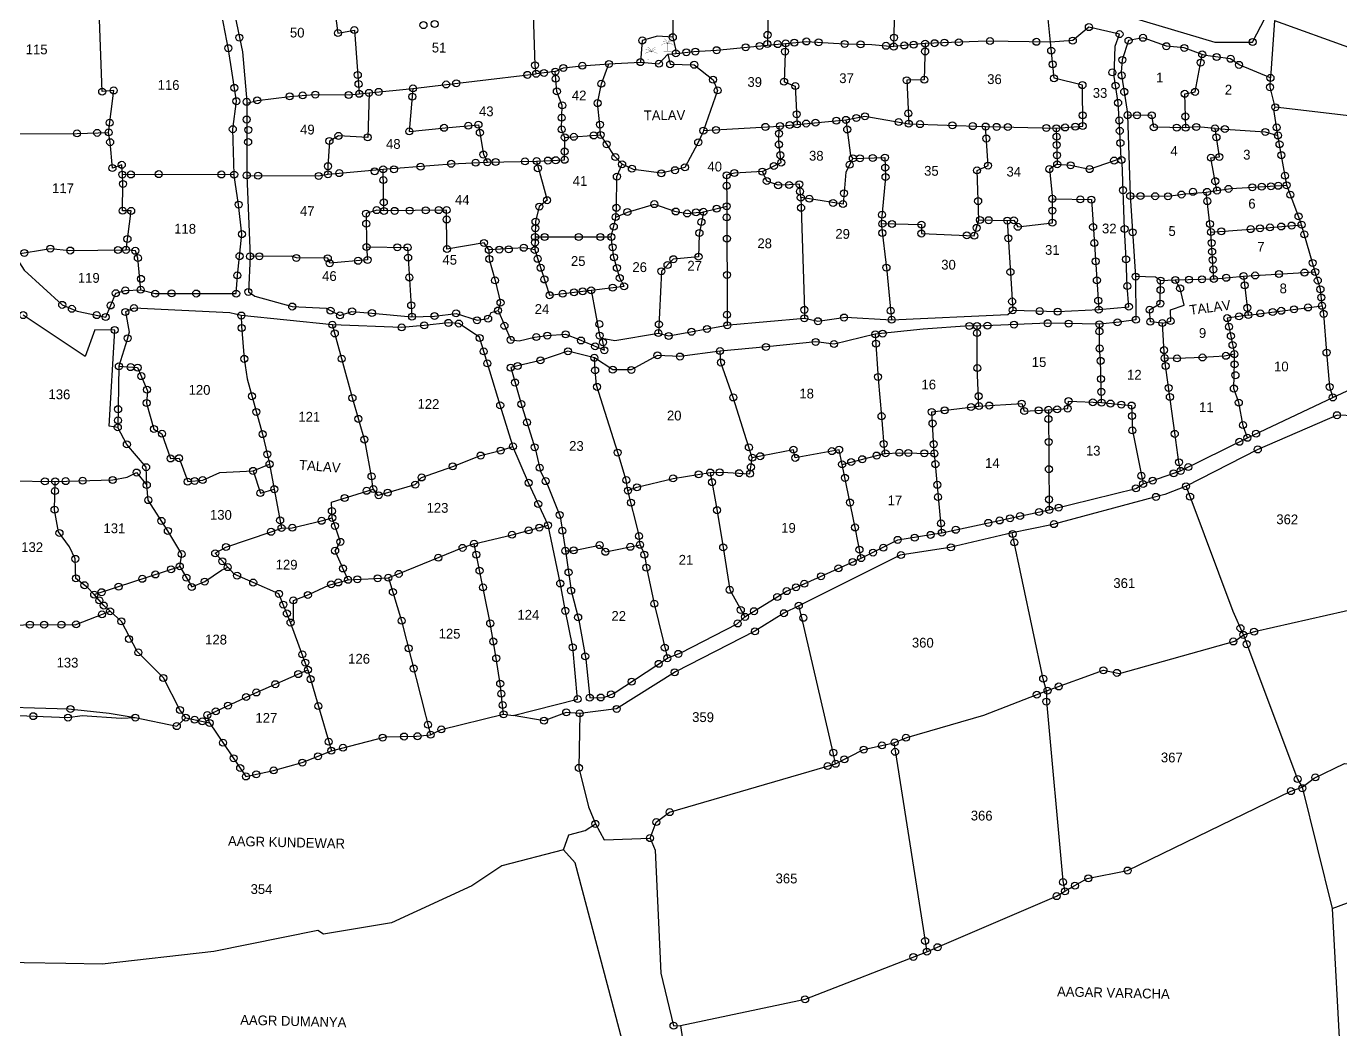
# Model space of a CAD drawing. Header units: metres. Extents: x 285473 to 288670, y 2087030 to 2089981.
# Drawn here: x 286553 to 287806, y 2087721 to 2088677 of the extents above; entities that cross this region are included whole.
import ezdxf
from ezdxf.enums import TextEntityAlignment as Align

# ---------------------------------------------------------------- set-up
doc = ezdxf.new("R2010")
doc.units = ezdxf.units.M
for name, color, linetype in [('OFF', 1, 'Continuous'), ('POLY_PARCEL', 6, 'Continuous'), ('POLY_ROAD', 30, 'Continuous'), ('POLY_WATER', 4, 'Continuous'), ('SYM_STONE', 1, 'Continuous'), ('SYM_TREE', 1, 'Continuous'), ('TEXT_MAPIN', 7, 'Continuous'), ('TEXT_PARCEL', 7, 'Continuous')]:
    doc.layers.add(name, color=color, linetype=linetype)
doc.styles.add('TEXT_MAP', font='')
doc.styles.get('TEXT_MAP').set_extended_font_data('Kruti Dev 050')

# ---------------------------------------------------------------- blocks, each defined once
blk = doc.blocks.new('STONE')
blk.add_circle((0, 0), 0.851)
blk = doc.blocks.new('SINDHITREE')
at = {"const_width": 0.1}
for points in [[(0, 3.42, 0.264754), (-2.75, 2.68, 0.264754)], [(0, 3.42, 0.264754), (-2.62, 4.55, 0.264754)], [(0, 3.42, 0.264754), (-1.75, 5.67, 0.264754)], [(1.75, 5.67, 0.264754), (0, 3.42, 0.264754)], [(2.62, 4.55, 0.264754), (0, 3.42, 0.264754)], [(2.75, 2.68, 0.264754), (0, 3.42, 0.264754)]]:
    blk.add_lwpolyline(points, format="xyb", dxfattribs=at)
for points in [[(-1.71, 0), (1.71, 0)], [(0, 3.42), (0, 0)]]:
    blk.add_lwpolyline(points, dxfattribs=at)

msp = doc.modelspace()

# ---------------------------------------------------------------- linework, layer by layer
at = {"layer": 'OFF'}
msp.add_lwpolyline([(287742.5, 2088682.8), (287738.7, 2088628.1)], dxfattribs=at)
at = {"layer": 'POLY_PARCEL'}
for points in [[(287190.3, 2088767.4), (287197, 2088707.7), (287169.5, 2088707.6), (287169.1, 2088666.9)], [(287273.7, 2088775.4), (287276.9, 2088721.5), (287260.2, 2088717.8), (287259.2, 2088659.4)], [(287379.7, 2088658), (287381.2, 2088719.6), (287397.4, 2088719.4), (287396.1, 2088778.3)], [(286842.2, 2088728.6), (286850, 2088670.8), (286865.6, 2088673.7), (286870.3, 2088612.9)], [(286631.4, 2088576.1), (286636.3, 2088616.1), (286625.3, 2088615), (286622.5, 2088692.5)], [(287038.9, 2088632), (287037.8, 2088640.1), (287036.4, 2088688.9)], [(287742.5, 2088682.8), (287816.5, 2088656.1), (287831, 2088641.7), (287879.8, 2088619.7), (287995.1, 2088600.2), (288050.6, 2088636.4), (288127.6, 2088602), (288131.9, 2088585.3), (288142.7, 2088574.6), (288154.3, 2088558.3), (288172.4, 2088574.5)], [(287169.1, 2088666.9), (287154.4, 2088667.9), (287140, 2088663.8), (287138.2, 2088643.1)], [(287169.1, 2088666.9), (287171.7, 2088655.7), (287172, 2088651.5)], [(287172, 2088651.5), (287189.1, 2088653.2), (287210.8, 2088654.5), (287259.2, 2088659.4)], [(287259.2, 2088659.4), (287276.6, 2088661)], [(287276.6, 2088661), (287275.2, 2088624.4), (287285.8, 2088620.3), (287287.5, 2088583.8)], [(287276.6, 2088661), (287296.4, 2088662.8), (287332.8, 2088660.5), (287358.8, 2088659.8), (287379.7, 2088658)], [(287409.6, 2088660.8), (287379.7, 2088658)], [(287409.6, 2088660.8), (287408.8, 2088626.3), (287392.1, 2088625.8), (287394, 2088584.4)], [(287528.9, 2088662.2), (287468.5, 2088663.2), (287409.6, 2088660.8)], [(287559.8, 2088582.2), (287559.5, 2088621.2), (287532.4, 2088627.7), (287528.9, 2088662.2)], [(287057.1, 2088634.1), (287064.8, 2088637.6), (287082, 2088639.6), (287108.2, 2088641.4)], [(287164.3, 2088650.7), (287172, 2088651.5)], [(287657.9, 2088580.6), (287657, 2088612.9), (287666.8, 2088614.8), (287673.6, 2088650.5)], [(286921.5, 2088618.1), (287038.9, 2088632)], [(287057.1, 2088634.1), (287038.9, 2088632)], [(287066.2, 2088571.3), (287063.1, 2088579), (287063.2, 2088591), (287063.7, 2088601.9), (287058.6, 2088615.2), (287057.1, 2088634.1)], [(286879.6, 2088613.8), (286921.5, 2088618.1)], [(286921.5, 2088618.1), (286918, 2088577.1), (286952.1, 2088580.6), (286983.9, 2088583.4), (286988.6, 2088555), (286992.4, 2088547.7)], [(287743.3, 2088600.1), (287738.3, 2088619.2), (287738.7, 2088628.1)], [(286763, 2088604), (286773, 2088606.6), (286804, 2088610.5), (286827.3, 2088612.2), (286861.4, 2088611.8), (286870.3, 2088612.9)], [(286879.6, 2088613.8), (286878.4, 2088571.4), (286850.5, 2088572.8), (286841.9, 2088567.9), (286840.5, 2088543.9), (286840.4, 2088536.2)], [(286870.3, 2088612.9), (286879.6, 2088613.8)], [(287334.1, 2088588.1), (287352.2, 2088591.5), (287394, 2088584.4)], [(287657.9, 2088580.6), (287627.5, 2088581), (287625.6, 2088592.3), (287602.5, 2088592.6)], [(287745.8, 2088573.2), (287742, 2088597.9), (287743.3, 2088600.1)], [(287883.3, 2088371), (287880.5, 2088379.1), (287887.9, 2088383.5), (287889.2, 2088391.6), (287895.6, 2088391.5), (287902.9, 2088389.4), (287913.1, 2088390.5), (287916.8, 2088397.4), (287919.3, 2088404.2), (288013.2, 2088429.1), (288028, 2088553.5), (288015.6, 2088568.7), (287933.1, 2088588.6), (287921.4, 2088589.6), (287905.5, 2088581.2), (287743.3, 2088600.1)], [(287198.3, 2088577.8), (287270.5, 2088582.2)], [(287254.5, 2088538.7), (287272.5, 2088547.4), (287270, 2088566.8), (287270.5, 2088582.2)], [(287270.5, 2088582.2), (287287.5, 2088583.8)], [(287287.5, 2088583.8), (287334.1, 2088588.1)], [(287334.1, 2088588.1), (287338.4, 2088554), (287340.7, 2088551.3)], [(287394, 2088584.4), (287467.2, 2088581.7)], [(287460.8, 2088492.7), (287459, 2088539.9), (287469.5, 2088544.5), (287467.2, 2088581.7)], [(287467.2, 2088581.7), (287534.6, 2088580.1)], [(287534.6, 2088580.1), (287559.8, 2088582.2)], [(287534.6, 2088580.1), (287535.4, 2088545.7)], [(287685.9, 2088579.9), (287668.9, 2088581.3), (287657.9, 2088580.6)], [(287687.7, 2088520.7), (287681.9, 2088552), (287690, 2088552.7), (287685.9, 2088579.9)], [(287685.9, 2088579.9), (287733.7, 2088576.6), (287745.8, 2088573.2)], [(286500.9, 2088572.6), (286518.3, 2088574.5), (286541, 2088574.6), (286601.4, 2088575.2), (286631.4, 2088576.1)], [(286644.6, 2088535.9), (286644, 2088545.2), (286635.1, 2088542.1), (286632.9, 2088566.8), (286631.4, 2088576.1)], [(287039.3, 2088548.8), (287066, 2088550), (287066.2, 2088571.3)], [(287066.2, 2088571.3), (287100.3, 2088573.7)], [(287754.2, 2088525.7), (287745.8, 2088573.2)], [(286840.4, 2088536.2), (286851.2, 2088537.3), (286893.1, 2088541)], [(286893.1, 2088541), (286957.9, 2088546.2), (286992.4, 2088547.7)], [(286893.8, 2088501.2), (286893.1, 2088541)], [(286992.4, 2088547.7), (287039.3, 2088548.8)], [(287039.3, 2088548.8), (287049.3, 2088511.5), (287041.9, 2088505.4), (287038.3, 2088491.1), (287037.9, 2088476.4)], [(287114.7, 2088495.4), (287115.4, 2088504.2), (287115.8, 2088534), (287120.8, 2088545.7)], [(287340.7, 2088551.3), (287334, 2088538.2), (287331.3, 2088507.8), (287299.3, 2088512.9), (287291.1, 2088513.9)], [(287340.7, 2088551.3), (287371.2, 2088552.1), (287371.8, 2088533.5), (287367.8, 2088489.1)], [(287535.4, 2088545.7), (287528, 2088541.1), (287530.8, 2088512.8)], [(287535.4, 2088545.7), (287548.2, 2088544.8), (287566.3, 2088541.1), (287596.4, 2088551.6)], [(286644.6, 2088535.9), (286679.2, 2088536.3), (286751.1, 2088535.9)], [(286648, 2088464.1), (286652.9, 2088501.3), (286644.8, 2088501.4), (286645.1, 2088527), (286644.6, 2088535.9)], [(286763.1, 2088535.1), (286831.7, 2088534.6), (286840.4, 2088536.2)], [(287254.5, 2088538.7), (287227.8, 2088537.4), (287220.4, 2088535.2), (287220.5, 2088505.7)], [(287291.1, 2088513.9), (287289.7, 2088526.7), (287280, 2088526), (287269.5, 2088525.7), (287258.7, 2088529.7), (287254.5, 2088538.7)], [(287605, 2088515.5), (287641, 2088515.2), (287657.6, 2088517.4), (287677.5, 2088519.2)], [(287677.5, 2088519.2), (287687.7, 2088520.7)], [(287681.9, 2088481.1), (287677.5, 2088519.2)], [(287687.7, 2088520.7), (287701, 2088522.6), (287754.2, 2088525.7)], [(287768.3, 2088488.1), (287768, 2088489.1), (287754.2, 2088525.7)], [(287114.7, 2088495.4), (287125.9, 2088500.2), (287151.5, 2088507.7), (287170.8, 2088500.9), (287182.8, 2088498.8), (287191.3, 2088499.9), (287197.5, 2088500.2), (287198.3, 2088500.4)], [(287198.3, 2088500.4), (287220.5, 2088505.7)], [(287220.5, 2088505.7), (287220.8, 2088399.2), (287221, 2088392.2)], [(287291.1, 2088513.9), (287294.5, 2088406.9), (287294.5, 2088398.9)], [(287487.9, 2088492), (287494.1, 2088492.3), (287497.9, 2088486.1), (287530.9, 2088490), (287530.8, 2088512.8)], [(287530.8, 2088512.8), (287568, 2088512), (287575.1, 2088407.1)], [(286893.8, 2088501.2), (286886.9, 2088502), (286876.8, 2088498.7), (286877.2, 2088466.9)], [(286993.8, 2088464.1), (286989.2, 2088470.7), (286953.9, 2088464.9), (286953.5, 2088502.1), (286893.8, 2088501.2)], [(287110.5, 2088476.4), (287114.5, 2088493.4), (287114.7, 2088495.4)], [(287198.3, 2088500.4), (287194.2, 2088478.9), (287193.6, 2088457.6), (287169.5, 2088455.2), (287158.2, 2088443.7), (287155.4, 2088384.8)], [(287367.8, 2088489.1), (287406.1, 2088488.2), (287406, 2088479.7), (287456.4, 2088477.6), (287460.8, 2088492.7)], [(287460.8, 2088492.7), (287487.9, 2088492)], [(287487.9, 2088492), (287493, 2088406.5)], [(287367.8, 2088489.1), (287373.1, 2088444.1), (287377.6, 2088397.5)], [(287681.9, 2088481.1), (287719.7, 2088483.9), (287768.3, 2088488.1)], [(287684.7, 2088436.4), (287681.9, 2088481.1)], [(287781.3, 2088443.1), (287768.3, 2088488.1)], [(286877.2, 2088466.9), (286878.2, 2088454.5), (286842.1, 2088451.4), (286840.3, 2088456.1), (286810.4, 2088456.4), (286805.4, 2088458), (286766.3, 2088457.9)], [(286877.2, 2088466.9), (286916.3, 2088466.5), (286920.5, 2088400.4)], [(287037.6, 2088464), (287027.1, 2088466.1), (286993.8, 2088464.1)], [(287037.9, 2088476.4), (287037.6, 2088464)], [(287037.9, 2088476.4), (287110.5, 2088476.4)], [(287091.3, 2088425.6), (287122.7, 2088429.4), (287118.6, 2088437.2), (287113, 2088457), (287110.5, 2088476.4)], [(286541.3, 2088459.6), (286575.9, 2088465.3), (286594.1, 2088463.5), (286648, 2088464.1)], [(286662, 2088426.1), (286659.3, 2088456.3), (286656.9, 2088463.2), (286648, 2088464.1)], [(286993.8, 2088464.1), (286994.2, 2088455.4), (286999.7, 2088435), (287004.9, 2088413.7), (287002.6, 2088406.3)], [(287037.6, 2088464), (287051.7, 2088420.9), (287091.3, 2088425.6)], [(287713, 2088439.1), (287781.3, 2088443.1)], [(287787.8, 2088410.8), (287786.3, 2088426.5), (287781.3, 2088443.1)], [(287634, 2088434.8), (287629.1, 2088438.1), (287610.2, 2088438.6)], [(287635.7, 2088394.3), (287624.2, 2088395.6), (287623.5, 2088407), (287633.7, 2088412.9), (287634, 2088434.8)], [(287634, 2088434.8), (287648, 2088435.4)], [(287091.3, 2088425.6), (287099.7, 2088381.2), (287101.8, 2088380)], [(287717.5, 2088402), (287787.8, 2088410.8)], [(287787.8, 2088410.8), (287789.3, 2088403.1), (287792.1, 2088366.2), (287795, 2088333.4), (287798.1, 2088323.4)], [(287460.9, 2088315.2), (287459.2, 2088352.3), (287459, 2088391.5)], [(287577.7, 2088318.5), (287576.8, 2088359.5), (287575.8, 2088370.1), (287575.7, 2088393.2)], [(287362.1, 2088383.6), (287364.8, 2088341.3), (287368, 2088305.5), (287370.7, 2088269.8)], [(287244.8, 2088265.9), (287226.7, 2088323.4), (287215, 2088356.7), (287214.1, 2088367.6)], [(286641.2, 2088353.1), (286659.1, 2088351.8), (286668.5, 2088329.8), (286667.6, 2088318.1), (286674.6, 2088293.3), (286682.3, 2088288.8), (286690.5, 2088265.2), (286698.6, 2088265.5), (286706.9, 2088243.1), (286721.1, 2088244.6), (286737.4, 2088251.7), (286769.1, 2088253.4)], [(287126.4, 2088234.6), (287124.8, 2088244.6), (287116.6, 2088270.8), (287096.4, 2088335.1), (287095.1, 2088349.2), (287094.4, 2088361.2)], [(287653, 2088253.4), (287651.5, 2088261.6), (287647.4, 2088289.6), (287637.8, 2088360.9)], [(287716.7, 2088284.9), (287712.7, 2088296.2), (287708.5, 2088318.5), (287703.8, 2088331.9), (287704.5, 2088357), (287704.3, 2088364.7)], [(287460.9, 2088315.2), (287501.6, 2088317.5), (287504, 2088310.4), (287527.1, 2088311.6)], [(287527.1, 2088311.6), (287545.5, 2088312.8), (287546.2, 2088319.9), (287577.7, 2088318.5)], [(287577.7, 2088318.5), (287606.3, 2088315.7), (287607.1, 2088292), (287617.3, 2088240.9)], [(287418.4, 2088270), (287418.3, 2088270.7), (287415.9, 2088309.6), (287460.9, 2088315.2)], [(287527.1, 2088311.6), (287527.8, 2088216.2)], [(286667.8, 2088239.9), (286667.2, 2088256.9), (286648.8, 2088278.6), (286640.2, 2088294.8)], [(286883.7, 2088236), (286887.8, 2088229.8), (286923.6, 2088240.3), (286929.7, 2088247.1), (286959.4, 2088257.7), (286985.9, 2088268), (287006.2, 2088273), (287016.8, 2088276.7)], [(287204.8, 2088251.8), (287216.1, 2088252), (287242.6, 2088250.7), (287244.8, 2088265.9)], [(287330.5, 2088259.6), (287327.6, 2088273.5), (287285.8, 2088265.8), (287284.1, 2088273.6), (287244.8, 2088265.9)], [(287330.5, 2088259.6), (287370.7, 2088269.8)], [(287370.7, 2088269.8), (287371.8, 2088270.1), (287384.9, 2088270.7), (287418.4, 2088270)], [(287425.5, 2088194.4), (287418.4, 2088270)], [(286769.1, 2088253.4), (286784.8, 2088259.8)], [(286769.1, 2088253.4), (286776.1, 2088232.2), (286789.3, 2088235.9)], [(287348.6, 2088170.2), (287342.8, 2088199.4), (287330.5, 2088259.6)], [(286529.5, 2088246.7), (286537.1, 2088243.8), (286580.5, 2088243.3)], [(286617.7, 2088135.4), (286617.1, 2088136.1), (286611.5, 2088141.8), (286600.3, 2088150.9), (286599.7, 2088169.5), (286594.1, 2088180.9), (286583.7, 2088195.2), (286579.9, 2088216.3), (286580.5, 2088243.3)], [(286580.5, 2088243.3), (286635.3, 2088244.7), (286649.1, 2088247.4), (286658.1, 2088251.8), (286667.8, 2088239.9)], [(287126.4, 2088234.6), (287134.9, 2088237.7), (287169.4, 2088246.2), (287204.8, 2088251.8)], [(287204.8, 2088251.8), (287211.1, 2088216.9), (287217.1, 2088180.4), (287223.3, 2088140), (287237.9, 2088114.2)], [(286699.3, 2088162.3), (286701.1, 2088174.1), (286687.9, 2088196.1), (286669.2, 2088225.5), (286667.8, 2088239.9)], [(287137.9, 2088182.9), (287136.6, 2088193.5), (287126.4, 2088234.6)], [(287712.9, 2088097), (287703.1, 2088119.3), (287662.1, 2088228.8), (287658.2, 2088238.7)], [(286859.6, 2088149.5), (286855.7, 2088158.5), (286847.3, 2088177.2), (286852.3, 2088185.7), (286844.6, 2088208.6)], [(286744.9, 2088161.6), (286733, 2088174.8), (286743.2, 2088180.8), (286786.3, 2088195.3), (286796.2, 2088198.9)], [(286979.7, 2088183.9), (287015.9, 2088192.5), (287050.2, 2088201.5)], [(287525.2, 2088043.5), (287522.1, 2088055.2), (287492.6, 2088194.3)], [(286979.7, 2088183.9), (286968.7, 2088180), (286908, 2088155.2), (286898.1, 2088151.5)], [(287007.8, 2088021.3), (287004.6, 2088050.4), (287000.8, 2088074.7), (286994.7, 2088110), (286979.7, 2088183.9)], [(287066.7, 2088177.2), (287073.1, 2088177.2), (287099.3, 2088182.6), (287104.9, 2088176.2), (287137.9, 2088182.9)], [(287137.9, 2088182.9), (287142, 2088173.5), (287144, 2088161.1), (287151.4, 2088126.7), (287163.9, 2088074.8)], [(286617.7, 2088135.4), (286639.9, 2088142.7), (286699.3, 2088162.3)], [(286699.3, 2088162.3), (286710.7, 2088142.7), (286723, 2088147.8), (286738.9, 2088158.6), (286744.9, 2088161.6)], [(286804.8, 2088108.8), (286793.8, 2088136.1), (286769.2, 2088146.9), (286751, 2088154.8), (286744.9, 2088161.6)], [(286804.8, 2088108.8), (286807.7, 2088111.6), (286807.5, 2088129.9), (286822.1, 2088135.4), (286841.3, 2088144.5), (286859.6, 2088149.5)], [(286859.6, 2088149.5), (286898.1, 2088151.5)], [(286898.1, 2088151.5), (286910.7, 2088110.5), (286938.3, 2088001.8)], [(286632.9, 2088119.5), (286626.8, 2088125), (286617.7, 2088135.4)], [(287712.9, 2088097), (287724.8, 2088100.7), (287842.7, 2088127.3), (287851.4, 2088128.4)], [(286519.5, 2088105.1), (286556.4, 2088106.8), (286599.4, 2088106.7), (286632.9, 2088119.5)], [(286705, 2088018), (286699.4, 2088025.4), (286683.6, 2088055.9), (286658.7, 2088081.3), (286643.6, 2088109.9), (286632.9, 2088119.5)], [(287324.3, 2087974.1), (287322, 2087984.7), (287291.8, 2088114.7), (287289.2, 2088124.8)], [(286821.4, 2088063.7), (286804.8, 2088108.8)], [(287525.2, 2088043.5), (287579.5, 2088063.3), (287594.9, 2088060.3), (287704.7, 2088091.1), (287712.9, 2088097)], [(287712.9, 2088097), (287716, 2088088.1), (287764.5, 2087959.5), (287768.8, 2087951.9)], [(286727.6, 2088013), (286725.6, 2088020.5), (286770.8, 2088041.5), (286821.4, 2088063.7)], [(286821.4, 2088063.7), (286830.7, 2088031.1), (286843.7, 2087986.6)], [(287379.7, 2087994.2), (287392.2, 2087999.2), (287465.4, 2088020.3), (287525.2, 2088043.5)], [(287525.2, 2088043.5), (287525.1, 2088033.4), (287540.7, 2087862.6), (287542.8, 2087852.5)], [(286506.9, 2088028.9), (286593.2, 2088026.5), (286632.1, 2088022.5), (286656.8, 2088018.1)], [(286414.6, 2087796.5), (286403.1, 2087810.3), (286417.5, 2087835.7), (286430.7, 2087892.6), (286428, 2087903.2), (286421.8, 2087968.5), (286430.4, 2088009.3), (286450.4, 2088021.7), (286514.1, 2088021.4), (286592.7, 2088018.1), (286606.1, 2088020), (286643.4, 2088017.5), (286656.8, 2088018.1)], [(286656.8, 2088018.1), (286696.4, 2088010), (286705, 2088018)], [(286705, 2088018), (286727.6, 2088013)], [(286938.3, 2088001.8), (286948.5, 2088006.9), (287007.8, 2088021.3)], [(287007.8, 2088021.3), (287016.9, 2088020.2)], [(287080.4, 2088022.1), (287079.6, 2087970.2), (287088.9, 2087933.2), (287095.3, 2087916.8)], [(286727.6, 2088013), (286762.3, 2087962), (286788.7, 2087967.8), (286816, 2087975.2), (286843.7, 2087986.6)], [(287768.8, 2087951.9), (287780.2, 2087960.5), (287809.1, 2087974.4), (287827.4, 2087974.2), (287865.7, 2087991.2), (287897.4, 2087996.9), (287907.2, 2088005.7), (287916.5, 2088008), (287926.8, 2088013.2)], [(286843.7, 2087986.6), (286895.3, 2087999.8), (286924.9, 2088000.3), (286938.3, 2088001.8)], [(287324.3, 2087974.1), (287350.9, 2087987.6), (287379.7, 2087994.2)], [(287379.7, 2087994.2), (287381.2, 2087984.4), (287411.2, 2087794.9)], [(287147.4, 2087903.2), (287153.4, 2087918.5), (287166.1, 2087928), (287324.3, 2087974.1)], [(287542.8, 2087852.5), (287563.9, 2087864.6), (287602.5, 2087872.3), (287758.2, 2087948), (287768.8, 2087951.9)], [(287768.8, 2087951.9), (287797.5, 2087836.1)], [(287797.5, 2087836.1), (287898.8, 2087873.5), (288004.5, 2087929), (288035.3, 2087926.3)], [(287065, 2087892), (287070, 2087906.5), (287085.5, 2087910.4), (287095.3, 2087916.8)], [(287095.3, 2087916.8), (287103.6, 2087901.7), (287147.4, 2087903.2)], [(287147.4, 2087903.2), (287152.2, 2087891.8), (287157.8, 2087774.3), (287169.8, 2087724.3), (287176.3, 2087724.6)], [(287065, 2087892), (287006.3, 2087876.9), (286977.7, 2087857.8), (286901.1, 2087822.5), (286836.1, 2087811.5), (286830.8, 2087815.2), (286731.7, 2087795.2), (286625.4, 2087783), (286590.6, 2087783.8), (286550.8, 2087784.2), (286468.6, 2087790.8), (286467.6, 2087787.8)], [(287121, 2087710.7), (287076.2, 2087879.7), (287065, 2087892)], [(287411.2, 2087794.9), (287421.4, 2087799.2), (287534.9, 2087847.9), (287542.8, 2087852.5)], [(287797.5, 2087836.1), (287805.4, 2087689.2), (287810.3, 2087668.8)], [(287176.3, 2087724.6), (287295.2, 2087749.6), (287411.2, 2087794.9)], [(287176.3, 2087724.6), (287186.2, 2087657.4), (287220.6, 2087543.9), (287406, 2087607.9), (287486.1, 2087633.3), (287529.5, 2087638.5), (287586.4, 2087659.1), (287738.3, 2087678.9), (287757.3, 2087673.8), (287765.7, 2087662.8), (287779.4, 2087659.4), (287789.2, 2087661.3), (287810.3, 2087668.8)]]:
    msp.add_lwpolyline(points, dxfattribs=at)
at = {"layer": 'POLY_ROAD'}
for points in [[(287550.3, 2088701.4), (287558.1, 2088688.6), (287605.5, 2088685.9), (287685.7, 2088662.1), (287721.7, 2088662.3), (287733.7, 2088685.4), (287731.7, 2088751.4), (287746.7, 2088755.7), (287764.9, 2088760.6), (287770, 2088790.4), (287772.8, 2088816.8), (287781, 2088832.3), (287791.3, 2088846.5), (287792.5, 2088846.8)], [(286744.2, 2088724.7), (286756.1, 2088666.5), (286759.1, 2088653.1), (286763, 2088605.7), (286763, 2088604)], [(286751.1, 2088535.9), (286749.8, 2088579.2), (286753.2, 2088605.9), (286745.7, 2088655.1), (286737.6, 2088696.5)], [(287528.9, 2088662.2), (287525.2, 2088700.4)], [(287596.4, 2088551.6), (287594.6, 2088588.8), (287593.5, 2088604.3), (287589.6, 2088629.4), (287590.6, 2088658.4), (287594.8, 2088669.8), (287565.6, 2088676.5), (287550.3, 2088663.6), (287528.9, 2088662.2)], [(287673.6, 2088650.5), (287656.5, 2088656.7), (287639.5, 2088658.3), (287617.2, 2088666.3), (287603.4, 2088663.6), (287597.4, 2088645.2), (287596.5, 2088633.7), (287597.6, 2088624.7), (287599.3, 2088614.8), (287602.5, 2088594.2), (287602.5, 2088592.6)], [(287738.7, 2088628.1), (287708.7, 2088640.5), (287700.7, 2088646.3), (287676.6, 2088649.4), (287673.6, 2088650.5)], [(286763, 2088604), (286763.1, 2088535.1)], [(287602.5, 2088592.6), (287605, 2088515.8), (287605, 2088515.5)], [(287575.1, 2088407.1), (287603.7, 2088409.9), (287602.2, 2088429.6), (287601.1, 2088455.1), (287599.6, 2088484.1), (287597.2, 2088547.6), (287596.4, 2088551.6)], [(286662, 2088426.1), (286675.8, 2088422.4), (286693.7, 2088422.6), (286753, 2088422.4), (286754.1, 2088439.8), (286758.5, 2088479.1), (286755.3, 2088507.3), (286751.1, 2088535), (286751.1, 2088535.9)], [(286763.1, 2088535.1), (286766.3, 2088457.9)], [(287605, 2088515.5), (287610.2, 2088438.6)], [(286541.3, 2088459.6), (286550.9, 2088444.7), (286587.2, 2088411.7), (286601.5, 2088405.8), (286628.7, 2088400.1), (286638.3, 2088422.8), (286647.3, 2088425.4), (286662, 2088426.1)], [(286766.3, 2088457.9), (286764.6, 2088424), (286770.8, 2088419.9), (286806.4, 2088410.1), (286838.6, 2088408.4), (286851.9, 2088401.6), (286863.1, 2088405.5), (286882.3, 2088403.9), (286920.5, 2088400.4)], [(287610.2, 2088438.6), (287610.4, 2088397.5), (287594.5, 2088395.1), (287575.7, 2088393.2)], [(286757.9, 2088401.5), (286746.8, 2088404.2), (286655.6, 2088408.6), (286647.4, 2088404.9), (286651, 2088385.5), (286649.2, 2088378.7), (286641.2, 2088353.1)], [(286920.5, 2088400.4), (286942, 2088401), (286962.6, 2088403.5), (286982.6, 2088397), (286993.1, 2088398.6), (286996.1, 2088404.4), (287002.6, 2088406.3)], [(287002.6, 2088406.3), (287014.6, 2088378.3), (287022.6, 2088377.3), (287037.4, 2088380.8), (287049.5, 2088382.4), (287066.9, 2088383.6), (287079.8, 2088378.5), (287103.9, 2088368.4), (287101.8, 2088380)], [(287377.6, 2088397.5), (287488.5, 2088402.6), (287493, 2088406.5)], [(287493, 2088406.5), (287535.9, 2088405.2), (287575.1, 2088407.1)], [(286640.2, 2088294.8), (286632, 2088296), (286637.2, 2088387.7), (286618.4, 2088387.9), (286609.1, 2088362.3), (286550, 2088401.9)], [(287016.8, 2088276.7), (287016.2, 2088278.1), (287004.6, 2088315.9), (286984.8, 2088380.9), (286965.2, 2088393.9), (286955.3, 2088394.5), (286932.2, 2088392.1), (286910.7, 2088390.2), (286844.7, 2088392.7)], [(287155.4, 2088384.8), (287165.2, 2088382), (287221, 2088392.2)], [(287221, 2088392.2), (287222.9, 2088392.6), (287294.5, 2088398.9)], [(287294.5, 2088398.9), (287307.4, 2088396.1), (287333.9, 2088399.8), (287377.6, 2088397.5)], [(287459, 2088391.5), (287451.8, 2088391.6), (287407.6, 2088388.6), (287362.1, 2088383.6)], [(287575.7, 2088393.2), (287526.4, 2088394.2), (287459, 2088391.5)], [(287101.8, 2088380), (287113.8, 2088377.7), (287155.4, 2088384.8)], [(287362.1, 2088383.6), (287322.8, 2088374.3), (287305.3, 2088376.3), (287258.8, 2088371.6), (287214.1, 2088367.6)], [(287094.4, 2088361.2), (287069.2, 2088367.4), (287043, 2088358.7), (287014.6, 2088351.8), (287025.3, 2088315.2), (287038.2, 2088273.5), (287043.1, 2088252.9), (287049.8, 2088240), (287061.9, 2088209.9), (287066.7, 2088177.2)], [(287214.1, 2088367.6), (287175.9, 2088362.4), (287154.5, 2088363.5), (287129.5, 2088349.6), (287111.9, 2088349.8), (287094.4, 2088361.2)], [(286641.2, 2088353.1), (286640.2, 2088294.8)], [(287798.1, 2088323.4), (287829.6, 2088338.1)], [(287716.7, 2088284.9), (287798.1, 2088323.4)], [(287851.4, 2088128.4), (287848.4, 2088136.1), (287824.1, 2088283.6), (287819.2, 2088305.9), (287802.1, 2088306.5), (287725.9, 2088273.5), (287658.2, 2088238.7)], [(287653, 2088253.4), (287716.7, 2088284.9)], [(287050.2, 2088201.5), (287031.7, 2088242), (287016.8, 2088276.7)], [(287617.3, 2088240.9), (287653, 2088253.4)], [(287527.8, 2088216.2), (287610.4, 2088236.7), (287617.3, 2088240.9)], [(287658.2, 2088238.7), (287637.9, 2088230.8), (287626.8, 2088227.9), (287530, 2088202), (287492.6, 2088194.3)], [(287425.5, 2088194.4), (287527.8, 2088216.2)], [(287016.9, 2088020.2), (287078.4, 2088035.8), (287073.8, 2088085.2), (287066.5, 2088121.2), (287061.6, 2088147), (287050.2, 2088201.5)], [(287492.6, 2088194.3), (287433, 2088180.2), (287385.8, 2088173), (287289.2, 2088124.8)], [(287348.6, 2088170.2), (287383.4, 2088187.6), (287424.7, 2088194.2), (287425.5, 2088194.4)], [(287066.7, 2088177.2), (287072.2, 2088139.2), (287079.6, 2088110.9), (287086.1, 2088073.9), (287090, 2088037.1), (287103.3, 2088037.3), (287113.2, 2088041.5), (287163.9, 2088074.8)], [(287237.9, 2088114.2), (287277.6, 2088138.7), (287294.4, 2088145.8), (287348.6, 2088170.2)], [(287289.2, 2088124.8), (287275, 2088117.7), (287247.4, 2088100.4), (287171.7, 2088061.8), (287115.6, 2088026.4), (287080.4, 2088022.1)], [(287163.9, 2088074.8), (287164.5, 2088075.2), (287176.6, 2088079.8), (287230.5, 2088107.5), (287237.9, 2088114.2)], [(287080.4, 2088022.1), (287067.5, 2088023.1), (287046.4, 2088015.2), (287016.9, 2088020.2)]]:
    msp.add_lwpolyline(points, dxfattribs=at)
at = {"layer": 'POLY_WATER'}
for points in [[(287100.3, 2088573.7), (287099.7, 2088583.6), (287097.4, 2088604), (287101, 2088622.5), (287108.2, 2088641.4)], [(287108.2, 2088641.4), (287138.2, 2088643.1)], [(287138.2, 2088643.1), (287139.1, 2088643.2)], [(287139.1, 2088643.2), (287155.9, 2088641.6), (287164.3, 2088650.7)], [(287164.3, 2088650.7), (287166.6, 2088641.1), (287189.5, 2088640.6), (287207.5, 2088626.4), (287211.8, 2088616.2), (287198.3, 2088577.8)], [(287120.8, 2088545.7), (287113.5, 2088553.5), (287106.1, 2088564.8), (287100.3, 2088573.7)], [(287198.3, 2088577.8), (287198, 2088576.8), (287192.8, 2088565.7), (287180.6, 2088542.8), (287158.2, 2088537.1), (287131.7, 2088540.9), (287120.8, 2088545.7)], [(287635.7, 2088394.3), (287643.6, 2088396.2), (287643.3, 2088406.8), (287656.4, 2088411.3), (287652.6, 2088427.4), (287648, 2088435.4)], [(287648, 2088435.4), (287684.7, 2088436.4)], [(287684.7, 2088436.4), (287685.6, 2088436.4), (287713, 2088439.1)], [(287713, 2088439.1), (287717.5, 2088402)], [(286844.7, 2088392.7), (286757.9, 2088401.5)], [(286757.9, 2088401.5), (286758.1, 2088391.3), (286760.7, 2088360.2), (286763.4, 2088341.2), (286778.2, 2088288.4), (286784.5, 2088261.6), (286784.8, 2088259.8)], [(286883.7, 2088236), (286882, 2088248.1), (286875.8, 2088281.1), (286863.8, 2088322.9), (286853.6, 2088360.3), (286844.7, 2088392.7)], [(287637.8, 2088360.9), (287635.7, 2088394.3)], [(287717.5, 2088402), (287697.5, 2088399), (287704.3, 2088364.7)], [(287704.3, 2088364.7), (287694.9, 2088362.8), (287673.9, 2088361.5), (287649.7, 2088360.6), (287637.8, 2088360.9)], [(286784.8, 2088259.8), (286789.3, 2088235.9)], [(286789.3, 2088235.9), (286796.2, 2088198.9)], [(286844.6, 2088208.6), (286843.7, 2088223.6), (286883.7, 2088236)], [(286796.2, 2088198.9), (286806.5, 2088199.2), (286834.4, 2088205.8), (286844.6, 2088208.6)]]:
    msp.add_lwpolyline(points, dxfattribs=at)

# ---------------------------------------------------------------- block references
at = {"layer": 'SYM_STONE', "xscale": 3.919351147539538, "yscale": 3.919351147539538, "zscale": 3.919351147539538, "rotation": 359.3673879845411}
for p in [(286931.5, 2088678.4), (286942.1, 2088679.5), (287565.6, 2088676.5), (286756.1, 2088666.5), (286850, 2088670.8), (286865.6, 2088673.7), (287140, 2088663.8), (287169.1, 2088666.9), (287259.4, 2088669.1), (287296.4, 2088662.8), (287379.8, 2088666.5), (287471.4, 2088663.2), (287550.3, 2088663.6), (287594.8, 2088669.8), (287603.4, 2088663.6), (287617.2, 2088666.3), (286745.5, 2088656.4), (287172, 2088651.5), (287182, 2088652.5), (287190.6, 2088653.2), (287210.8, 2088654.5), (287238.6, 2088657.3), (287251.8, 2088658.6), (287259.2, 2088660.4), (287269.1, 2088660.3), (287276.1, 2088653.2), (287276.6, 2088661), (287284.9, 2088661.7), (287308, 2088662.1), (287332.8, 2088660.5), (287348, 2088660.1), (287372.3, 2088658.7), (287379.7, 2088658), (287389.7, 2088659), (287398.7, 2088659.8), (287409.6, 2088660.8), (287409.6, 2088653.3), (287418.6, 2088661.2), (287428, 2088661.6), (287441.7, 2088662.1), (287515.6, 2088662.5), (287529.7, 2088654.1), (287639.5, 2088658.3), (287656.5, 2088656.7), (287673.6, 2088650.5), (287721.7, 2088662.3), (287037.8, 2088640.1), (287064.8, 2088637.6), (287082.9, 2088639.7), (287108.2, 2088641.4), (287138.2, 2088643.1), (287155.9, 2088641.6), (287166.6, 2088641.1), (287189.5, 2088640.6), (287531.1, 2088641), (287597.4, 2088645.2), (287672.1, 2088642.7), (287687.4, 2088648), (287700.7, 2088646.3), (287708.7, 2088640.5), (286868.9, 2088630.9), (287030.5, 2088631), (287038.9, 2088632), (287046.4, 2088632.8), (287057.1, 2088634.1), (287057.4, 2088627.3), (287207.5, 2088626.4), (287392.1, 2088625.8), (287408.8, 2088626.3), (287532.4, 2088627.7), (287588, 2088633.3), (287596.9, 2088630.4), (287738.7, 2088628.1), (286625.3, 2088615), (286636.3, 2088616.1), (286751.3, 2088618.6), (286869.6, 2088622.2), (286870.3, 2088612.9), (286879.6, 2088613.8), (286888.8, 2088614.8), (286921.5, 2088618.1), (286953.1, 2088621.8), (286962.7, 2088623), (287058.6, 2088615.2), (287101, 2088622.5), (287211.8, 2088616.2), (287275.2, 2088624.4), (287285.8, 2088620.3), (287559.5, 2088621.2), (287591, 2088620.6), (287599.3, 2088614.8), (287657, 2088612.9), (287666.8, 2088614.8), (287738.3, 2088619.2), (286753.2, 2088605.9), (286763, 2088605.3), (286773, 2088606.6), (286804, 2088610.5), (286816.4, 2088611.4), (286828.4, 2088612.2), (286860.2, 2088611.8), (286920.8, 2088610.2), (287063.7, 2088601.9), (287097.4, 2088604), (287593.5, 2088604.3), (287743.3, 2088600.1), (286763, 2088588.4), (287063.2, 2088590.1), (287287.2, 2088593.4), (287334.1, 2088588.1), (287343.9, 2088589.9), (287352.2, 2088591.5), (287393.6, 2088594.2), (287559.7, 2088592.4), (287594.6, 2088587.5), (287602.5, 2088592.6), (287611.5, 2088592.5), (287625.6, 2088592.3), (287657.6, 2088591.3), (286601.4, 2088575.2), (286620.5, 2088575.7), (286631.4, 2088576.1), (286632.5, 2088585.3), (286749.8, 2088579.2), (286764.5, 2088578.5), (286918, 2088577.1), (286951.1, 2088580.5), (286974.2, 2088582.5), (286983.9, 2088583.4), (286985.2, 2088575.8), (287063.1, 2088579), (287099.7, 2088583.6), (287198.3, 2088577.8), (287210.2, 2088578.5), (287257.4, 2088581.4), (287270.3, 2088575), (287271.3, 2088582.3), (287280.5, 2088583.2), (287287.5, 2088583.8), (287296.2, 2088584.6), (287305.1, 2088585.4), (287325, 2088587.3), (287335.3, 2088578.9), (287384.4, 2088586), (287394, 2088584.4), (287404.7, 2088584), (287435.6, 2088582.9), (287455, 2088582.1), (287467.2, 2088581.7), (287477.7, 2088581.4), (287488.4, 2088581.2), (287525.1, 2088580.4), (287534.6, 2088580.1), (287542.9, 2088580.8), (287552.7, 2088581.6), (287559.8, 2088582.2), (287595.1, 2088577.6), (287627.5, 2088581), (287649.4, 2088580.7), (287657.9, 2088580.6), (287667.9, 2088581.3), (287685.9, 2088579.9), (287695.2, 2088579.3), (287733.7, 2088576.6), (287744.6, 2088580.9), (286632.9, 2088566.8), (286764.4, 2088566.9), (286841.9, 2088567.9), (286850.5, 2088572.8), (286878.4, 2088571.4), (287066.2, 2088571.3), (287074.8, 2088571.9), (287093.8, 2088573.2), (287100.3, 2088573.7), (287106.1, 2088564.8), (287193.3, 2088566.7), (287270.2, 2088564.6), (287467.9, 2088570.3), (287534.8, 2088572), (287535, 2088564.2), (287595.7, 2088566), (287687.2, 2088571.5), (287745.8, 2088573.2), (287747.3, 2088564.8), (286988.6, 2088555), (287066, 2088550), (287066, 2088557.9), (287114.4, 2088552.6), (287271.6, 2088554.4), (287340.7, 2088551.3), (287347.4, 2088551.5), (287359.7, 2088551.8), (287371.2, 2088552.1), (287535.2, 2088554.3), (287596.7, 2088549.9), (287681.9, 2088552), (287690, 2088552.7), (287749.1, 2088554.4), (286635.1, 2088542.1), (286644, 2088545.2), (286840.5, 2088543.9), (286851.2, 2088537.3), (286885, 2088539), (286893.1, 2088541), (286903.3, 2088540.9), (286928.7, 2088543.4), (286957.9, 2088546.2), (286981.3, 2088547.2), (286992.4, 2088547.7), (287000.2, 2088547.9), (287028.3, 2088548.5), (287039.3, 2088548.8), (287040.5, 2088541.9), (287050.1, 2088549.3), (287057.6, 2088549.6), (287120.8, 2088545.7), (287130.1, 2088541.6), (287171.2, 2088540.1), (287180.6, 2088542.8), (287227.8, 2088537.4), (287254.5, 2088538.7), (287265.4, 2088544), (287272.5, 2088547.4), (287337.6, 2088545.3), (287371.5, 2088542.5), (287459, 2088539.9), (287469.5, 2088544.5), (287528, 2088541.1), (287535.4, 2088545.7), (287548.2, 2088544.8), (287566.3, 2088541.1), (287589.7, 2088549.3), (286644.6, 2088535.9), (286645.1, 2088527), (286652.7, 2088536), (286679.2, 2088536.3), (286738.9, 2088536), (286751.1, 2088535.9), (286763.1, 2088535.1), (286773.9, 2088534.8), (286831.7, 2088534.6), (286840.4, 2088536.2), (286893.3, 2088530.7), (287115.8, 2088534), (287158.2, 2088537.1), (287220.4, 2088535.2), (287220.4, 2088525.2), (287258.7, 2088529.7), (287269.5, 2088525.7), (287280, 2088526), (287289.7, 2088526.7), (287371.8, 2088533.5), (287686, 2088529.6), (287739.1, 2088524.8), (287746.1, 2088525.2), (287752.6, 2088534.8), (287754.2, 2088525.7), (287290.4, 2088519.8), (287291.1, 2088513.9), (287299.3, 2088512.9), (287332.2, 2088518.1), (287530.8, 2088512.8), (287557.4, 2088512.2), (287598.2, 2088521), (287605, 2088515.5), (287614.8, 2088515.4), (287628.8, 2088515.3), (287641, 2088515.2), (287653.9, 2088516.9), (287664.8, 2088519.5), (287678.3, 2088519.4), (287687.7, 2088520.7), (287698.7, 2088522.3), (287721.3, 2088523.8), (287730.4, 2088524.3), (287757.6, 2088516.7), (286644.8, 2088501.4), (286652.9, 2088501.3), (286755.3, 2088507.3), (286886.9, 2088502), (286893.7, 2088509.4), (286893.8, 2088501.2), (286904, 2088501.3), (286918.4, 2088501.6), (286933.7, 2088501.8), (286946.1, 2088502), (286953.5, 2088502.1), (287041.9, 2088505.4), (287049.3, 2088511.5), (287115.4, 2088504.2), (287125.9, 2088500.2), (287151.5, 2088507.7), (287171.9, 2088500.7), (287191.3, 2088499.9), (287198.3, 2088500.4), (287210.8, 2088503.4), (287220.5, 2088505.7), (287291.4, 2088504.2), (287321.9, 2088508.9), (287331.3, 2088507.8), (287460.1, 2088510.6), (287530.8, 2088501.6), (287568, 2088512), (287678.5, 2088510.6), (286876.8, 2088498.7), (286876.9, 2088489), (286953.6, 2088493.1), (287038.3, 2088491.1), (287114.7, 2088495.4), (287182.8, 2088498.8), (287196.4, 2088490.6), (287220.5, 2088495.1), (287368.5, 2088497.6), (287368.9, 2088489), (287378, 2088488.8), (287406.1, 2088488.2), (287461.8, 2088492.6), (287470.1, 2088492.4), (287487.9, 2088492), (287494.1, 2088492.3), (287530.9, 2088490), (287681, 2088488.8), (287758.8, 2088487.3), (287765.4, 2088496), (287768.3, 2088488.1), (286758.5, 2088479.1), (287037.9, 2088476.4), (287038.1, 2088484.7), (287046.9, 2088476.4), (287079.5, 2088476.4), (287100.1, 2088476.4), (287110.5, 2088476.4), (287112.9, 2088486.3), (287194.5, 2088480.2), (287220.6, 2088474.9), (287368.8, 2088480.2), (287406, 2088479.7), (287449.3, 2088477.9), (287456.4, 2088477.6), (287458.6, 2088485.1), (287488.9, 2088475.2), (287497.9, 2088486.1), (287569.7, 2088485.9), (287599.6, 2088484.1), (287607.3, 2088480.9), (287681.9, 2088481.1), (287691.9, 2088481.8), (287719.7, 2088483.9), (287728.7, 2088484.7), (287738.2, 2088485.5), (287748.9, 2088486.4), (287770.9, 2088478.9), (286575.9, 2088465.3), (286594.9, 2088463.5), (286640.3, 2088464), (286648, 2088464.1), (286649.4, 2088474.5), (286656.9, 2088463.2), (286877.2, 2088466.9), (286906.5, 2088466.6), (286916.3, 2088466.5), (286953.9, 2088464.9), (286989.2, 2088470.7), (286993.8, 2088464.1), (287003.8, 2088464.4), (287012.8, 2088464.7), (287027.1, 2088466.1), (287037.6, 2088464), (287037.8, 2088471.1), (287111.7, 2088466.6), (287570.8, 2088470.6), (287682.6, 2088470.7), (287683.1, 2088462.3), (286551.2, 2088461.2), (286659.3, 2088456.3), (286756.2, 2088458.1), (286766.3, 2088457.9), (286775.1, 2088458), (286810.4, 2088456.4), (286840.3, 2088456.1), (286842.1, 2088451.4), (286869.2, 2088453.7), (286878.2, 2088454.5), (286916.9, 2088456.7), (286994.2, 2088455.4), (287040.3, 2088455.6), (287113, 2088457), (287164.1, 2088449.7), (287169.7, 2088455.2), (287193.6, 2088457.6), (287572, 2088453.2), (287601.1, 2088455.1), (287683.6, 2088454.5), (287778.8, 2088451.7), (286754.1, 2088439.8), (286918.1, 2088437.8), (287043.2, 2088447), (287115.8, 2088446.9), (287118.6, 2088437.2), (287158.2, 2088443.7), (287220.7, 2088440.2), (287372.7, 2088447.2), (287490.9, 2088443), (287610.2, 2088438.6), (287684.2, 2088445.4), (287696.5, 2088437.5), (287713, 2088439.1), (287724.1, 2088439.7), (287746.8, 2088441.1), (287771.1, 2088442.5), (287781.3, 2088443.1), (286647.3, 2088425.4), (286662, 2088426.1), (286662.2, 2088436.5), (286999.7, 2088435), (287046.8, 2088435.9), (287083.2, 2088424.6), (287091.3, 2088425.6), (287111.9, 2088428.1), (287122.7, 2088429.4), (287573.2, 2088435.1), (287602.2, 2088429.6), (287633.9, 2088425.8), (287634, 2088434.8), (287648, 2088435.4), (287652.6, 2088427.4), (287661, 2088435.7), (287673.4, 2088436.1), (287684.7, 2088436.4), (287714.1, 2088430.3), (287783.8, 2088434.9), (287786.3, 2088426.5), (286638.3, 2088422.8), (286675.8, 2088422.4), (286691.4, 2088422.6), (286714.9, 2088422.5), (286753, 2088422.4), (286764.6, 2088424), (287004.9, 2088413.7), (287051.7, 2088420.9), (287064.2, 2088422.3), (287075, 2088423.6), (287492.5, 2088414.9), (287574.5, 2088415.7), (287633.7, 2088412.9), (287787.1, 2088418.7), (286550, 2088401.9), (286587.2, 2088411.7), (286596.4, 2088407.9), (286620.1, 2088401.9), (286628.7, 2088400.1), (286633.3, 2088411.1), (286647.4, 2088404.9), (286655.6, 2088408.6), (286757.9, 2088401.5), (286806.4, 2088410.1), (286842.9, 2088406.2), (286851.9, 2088401.6), (286863.5, 2088405.5), (286882.3, 2088403.9), (286919.8, 2088411.3), (286920.5, 2088400.4), (286942, 2088401), (286962.6, 2088403.5), (287002.6, 2088406.3), (287220.8, 2088402.3), (287294.5, 2088406.9), (287332.3, 2088399.6), (287376.8, 2088406.1), (287493, 2088406.5), (287518.8, 2088405.7), (287535.9, 2088405.2), (287575.1, 2088407.1), (287603.7, 2088409.9), (287623.5, 2088407), (287708.8, 2088400.7), (287716.7, 2088408.8), (287717.5, 2088402), (287729, 2088403.5), (287740.9, 2088404.9), (287748.9, 2088406), (287761.2, 2088407.5), (287774.5, 2088409.2), (287787.8, 2088410.8), (287789.3, 2088403.1), (286637.2, 2088387.7), (286758.2, 2088389.6), (286844.7, 2088392.7), (286910.7, 2088390.2), (286932.2, 2088392.1), (286955.3, 2088394.5), (286965.2, 2088393.9), (286982.6, 2088397), (286993.1, 2088398.6), (287008.7, 2088391.7), (287099, 2088393.4), (287155.8, 2088393.1), (287201.7, 2088388.7), (287221, 2088392.2), (287294.5, 2088398.9), (287307.4, 2088396.1), (287377.6, 2088397.5), (287451.8, 2088391.6), (287459, 2088391.5), (287469, 2088391.9), (287494.3, 2088392.9), (287526.4, 2088394.2), (287546.3, 2088393.8), (287575.7, 2088393.2), (287592.9, 2088395), (287610.4, 2088397.5), (287624.2, 2088395.6), (287635.7, 2088394.3), (287643.6, 2088396.2), (287697.5, 2088399), (287699.1, 2088390.8), (286649.5, 2088379.8), (286847, 2088384.4), (286985, 2088380.1), (287014.6, 2088378.3), (287039, 2088381), (287049.5, 2088382.4), (287066.9, 2088383.6), (287081.6, 2088377.7), (287099.5, 2088382.4), (287102.5, 2088376), (287155.4, 2088384.8), (287165.2, 2088382), (287186.9, 2088386), (287305.3, 2088376.3), (287362.1, 2088383.6), (287362.7, 2088374.7), (287369.1, 2088384.3), (287459.1, 2088384.8), (287575.7, 2088386.4), (287700.9, 2088381.9), (286988.9, 2088367.3), (287069.2, 2088367.4), (287095.1, 2088372.1), (287103.9, 2088368.4), (287154.5, 2088363.5), (287175.9, 2088362.4), (287214.1, 2088367.6), (287257.8, 2088371.6), (287322.8, 2088374.3), (287575.8, 2088370.1), (287637.3, 2088368.5), (287696.2, 2088363.1), (287702.5, 2088373.5), (287704.3, 2088364.7), (287792.1, 2088366.2), (286641.2, 2088353.1), (286652.4, 2088352.3), (286659.1, 2088351.8), (286760.7, 2088360.2), (286853.6, 2088360.3), (286992.4, 2088355.9), (287014.6, 2088351.8), (287021.3, 2088353.4), (287043, 2088358.7), (287094.4, 2088361.2), (287111.9, 2088349.8), (287129.5, 2088349.6), (287215, 2088356.7), (287459.3, 2088351.4), (287576.8, 2088358.3), (287637.8, 2088360.9), (287638.8, 2088353.4), (287649.7, 2088360.6), (287673.9, 2088361.5), (287704.4, 2088354.9), (286662.6, 2088343.7), (287018.8, 2088337.6), (287095.1, 2088349.2), (287364.7, 2088343), (287577.2, 2088341), (287705.3, 2088344.6), (286668.1, 2088330.8), (286768, 2088324.6), (287096.9, 2088333.5), (287460.5, 2088324.6), (287577.5, 2088328.7), (287641.6, 2088332.5), (287703.8, 2088331.9), (287795, 2088333.4), (286640.5, 2088312.2), (286667.6, 2088318.1), (286863.8, 2088322.9), (287004.6, 2088315.9), (287024.8, 2088317), (287226.7, 2088323.4), (287453.4, 2088314.2), (287460.9, 2088315.2), (287470.7, 2088315.7), (287501.6, 2088317.5), (287535.4, 2088312.1), (287545.5, 2088312.8), (287546.2, 2088319.9), (287569.4, 2088318.8), (287577.7, 2088318.5), (287586.2, 2088317.6), (287596.6, 2088316.6), (287606.3, 2088315.7), (287642.8, 2088323.8), (287708.5, 2088318.5), (287798.1, 2088323.4), (286640.3, 2088301.5), (286772.2, 2088309.6), (286869.5, 2088303), (287030.1, 2088299.6), (287368, 2088305.5), (287415.9, 2088309.6), (287428.2, 2088311.1), (287504, 2088310.4), (287517.7, 2088311.1), (287527.1, 2088311.6), (287527.1, 2088302.8), (287606.7, 2088305.7), (287802.1, 2088306.5), (286640.2, 2088294.8), (286674.6, 2088293.3), (286682.3, 2088288.8), (286778.2, 2088288.4), (287416.6, 2088298.6), (287607.1, 2088292), (287647.5, 2088288.7), (287712.5, 2088297.1), (287725, 2088288.9), (286648.8, 2088278.6), (286875.2, 2088283.3), (287016.8, 2088276.7), (287037.4, 2088275.9), (287241.6, 2088275.8), (287370, 2088279.1), (287417.8, 2088278.8), (287527.3, 2088281), (287709.1, 2088281.1), (287716.7, 2088284.9), (286690.5, 2088265.2), (286698.6, 2088265.5), (286782.7, 2088269.2), (286985.9, 2088268), (287005, 2088272.7), (287116.6, 2088270.8), (287244.8, 2088265.9), (287252.4, 2088267.4), (287284.1, 2088273.6), (287285.8, 2088265.8), (287320.7, 2088272.2), (287327.6, 2088273.5), (287339.1, 2088261.8), (287349.6, 2088264.5), (287363.3, 2088268), (287371.8, 2088270.1), (287384.9, 2088270.7), (287393.5, 2088270.5), (287408.8, 2088270.2), (287418.4, 2088270), (287726.6, 2088273.8), (286658.1, 2088251.8), (286667.2, 2088256.9), (286769.1, 2088253.4), (286784.8, 2088259.8), (286959.4, 2088257.7), (287042.2, 2088256.4), (287193.7, 2088250.1), (287204.8, 2088251.8), (287213.8, 2088252), (287232.3, 2088251.2), (287242.6, 2088250.7), (287243.5, 2088256.9), (287330.5, 2088259.6), (287419.4, 2088259.8), (287527.5, 2088255), (287646.3, 2088251), (287651.5, 2088261.6), (287653, 2088253.4), (287660.3, 2088257), (286570.7, 2088243.4), (286580.5, 2088243.3), (286590.6, 2088243.6), (286606.6, 2088244), (286635.3, 2088244.7), (286667.8, 2088239.9), (286706.9, 2088243.1), (286713.5, 2088243.8), (286721.1, 2088244.6), (286882, 2088248.1), (286923.6, 2088240.3), (286929.7, 2088247.1), (287031.7, 2088242), (287047.9, 2088243.6), (287124.8, 2088244.6), (287134.9, 2088237.7), (287169.4, 2088246.2), (287206.5, 2088242.6), (287333.1, 2088246.7), (287421.2, 2088240.1), (287610.4, 2088236.7), (287615.7, 2088248.7), (287617.3, 2088240.9), (287626.4, 2088244.1), (287658.2, 2088238.7), (286580.3, 2088234.1), (286669.2, 2088225.5), (286776.1, 2088232.2), (286789.3, 2088235.9), (286856.3, 2088227.5), (286877.3, 2088234.4), (286883.7, 2088236), (286888.8, 2088230.1), (286897.4, 2088232.6), (287126.4, 2088234.6), (287421.8, 2088228.4), (287527.7, 2088226.1), (287629.5, 2088228.6), (287662.1, 2088228.8), (286579.9, 2088216.3), (286844.2, 2088215.1), (287040.8, 2088221.9), (287129.3, 2088223.1), (287211.3, 2088215.9), (287337.9, 2088223.2), (287518.2, 2088214.1), (287527.8, 2088216.2), (287536.9, 2088218.4), (286681.8, 2088205.7), (286794.9, 2088206.2), (286806.5, 2088199.2), (286834.4, 2088205.8), (286844.6, 2088208.6), (286847.2, 2088200.9), (287041.9, 2088199.3), (287050.2, 2088201.5), (287061.3, 2088211.4), (287342.8, 2088199.4), (287424.7, 2088203.3), (287469.8, 2088203.8), (287480.5, 2088206.1), (287490.5, 2088208.2), (287500.1, 2088210.3), (287532.3, 2088202.6), (286584.6, 2088194.1), (286687.9, 2088196.1), (286786.3, 2088195.3), (286796.2, 2088198.9), (287015.9, 2088192.5), (287031.7, 2088196.6), (287063.9, 2088196.3), (287136.9, 2088191.2), (287383.4, 2088187.6), (287399.7, 2088189.7), (287414.8, 2088192.4), (287425.5, 2088194.4), (287438.8, 2088197.2), (287492.9, 2088193.2), (286701.1, 2088174.1), (286733, 2088174.8), (286743.2, 2088180.8), (286847.3, 2088177.2), (286852.3, 2088185.7), (286968.7, 2088180), (286979.7, 2088183.9), (287066.7, 2088177.2), (287074.7, 2088177.6), (287099.3, 2088182.6), (287104.9, 2088176.2), (287128.6, 2088181), (287137.9, 2088182.9), (287217.1, 2088180.4), (287347, 2088178.2), (287359.9, 2088175.5), (287369.8, 2088180.1), (287434.1, 2088180.5), (287494.6, 2088185.2), (286599.7, 2088169.5), (286699.3, 2088162.3), (286739.9, 2088167.2), (286744.9, 2088161.6), (286945.7, 2088170.6), (286981.8, 2088173.5), (287142, 2088173.5), (287340.5, 2088166.5), (287348.6, 2088170.2), (287386.5, 2088173.1), (286600.3, 2088150.9), (286663.5, 2088150.5), (286676, 2088154.6), (286691, 2088159.6), (286705.6, 2088151.6), (286753.9, 2088153.5), (286854.8, 2088160.3), (286859.6, 2088149.5), (286868.5, 2088150), (286887.8, 2088151), (286898.1, 2088151.5), (286908, 2088155.2), (286984.9, 2088158.2), (287069.7, 2088156.6), (287144, 2088161.1), (287310.3, 2088152.9), (287327, 2088160.5), (286608.4, 2088144.4), (286624.7, 2088137.7), (286640.9, 2088143), (286710.7, 2088142.7), (286723, 2088147.8), (286769.2, 2088146.9), (286843.5, 2088145.1), (286850.3, 2088147), (286902.3, 2088137.8), (286988.2, 2088142.3), (287061.8, 2088146), (287072.2, 2088139.2), (287223.3, 2088140), (287277.6, 2088138.7), (287286.5, 2088142.4), (287294.4, 2088145.8), (286617.7, 2088135.4), (286622.5, 2088129.9), (286626.8, 2088125), (286793.8, 2088136.1), (286797.9, 2088125.9), (286807.5, 2088129.9), (286821.3, 2088135), (287151.4, 2088126.7), (287268.6, 2088133.1), (287289.2, 2088124.8), (286625.1, 2088116.5), (286632.9, 2088119.5), (286801.3, 2088117.4), (287066.7, 2088119.9), (287078.9, 2088113.7), (287233.9, 2088120.8), (287237.9, 2088114.2), (287246.5, 2088119.6), (287275, 2088117.7), (287293.5, 2088113.3), (286556.4, 2088106.8), (286570, 2088106.7), (286586.5, 2088106.7), (286600.5, 2088107.1), (286643.6, 2088109.9), (286804.8, 2088108.8), (286910.7, 2088110.5), (286995.1, 2088107.9), (287231, 2088107.9), (287247.4, 2088100.4), (287710.1, 2088103.4), (287723.1, 2088100.1), (286650.8, 2088093.1), (286998, 2088090.7), (287703.3, 2088090.7), (287712.9, 2088097), (287716, 2088088.1), (286659.7, 2088080.3), (286816, 2088078.4), (286917.3, 2088084.2), (287000.8, 2088074.7), (287073.8, 2088085.2), (287085.6, 2088076.6), (287161.5, 2088084.9), (287163.9, 2088074.8), (287174.3, 2088078.9), (286818.8, 2088070.6), (286821.4, 2088063.7), (286922.2, 2088064.9), (287155.7, 2088069.4), (287170.9, 2088061.3), (287579.5, 2088063.3), (286683.6, 2088055.9), (286790.3, 2088050), (286812.1, 2088059.6), (286823.9, 2088054.8), (287004.6, 2088050.4), (287129.8, 2088052.4), (287522.1, 2088055.2), (287592.3, 2088060.8), (286762.5, 2088037.7), (286772.2, 2088042.1), (287005.7, 2088040.9), (287090, 2088037.1), (287100.4, 2088037.3), (287110.3, 2088040.3), (287516, 2088039.9), (287526.2, 2088043.9), (287536.9, 2088047.8), (286595.1, 2088026.3), (286699.4, 2088025.4), (286733.6, 2088024.2), (286745.1, 2088029.6), (286831.3, 2088029.1), (287006.9, 2088030.1), (287078.4, 2088035.8), (287115.6, 2088026.4), (287525.1, 2088033.4), (286559.6, 2088019.5), (286592.7, 2088018.1), (286656.8, 2088018.1), (286705, 2088018), (286713.4, 2088016.1), (286720.7, 2088014.5), (286725.6, 2088020.5), (286727.6, 2088013), (286935.9, 2088011.3), (287007.8, 2088021.3), (287046.4, 2088015.2), (287067.5, 2088023.1), (287080.4, 2088022.1), (286696.4, 2088010), (286892.5, 2087999.1), (286913, 2088000.1), (286925.8, 2088000.4), (286938.3, 2088001.8), (286948.5, 2088006.9), (287391.3, 2087998.9), (286740.4, 2087994.2), (286841.2, 2087995.1), (286843.7, 2087986.6), (286854.8, 2087989.4), (287350.9, 2087987.6), (287368.4, 2087991.6), (287380.5, 2087994.5), (286750.5, 2087979.4), (286816, 2087975.2), (286830.9, 2087981.3), (287322, 2087984.7), (287324.3, 2087974.1), (287332.7, 2087978.4), (287381, 2087985.5), (286756.8, 2087970), (286762.3, 2087962), (286772.1, 2087964.1), (286788.7, 2087967.8), (287079.6, 2087970.2), (287316.7, 2087971.9), (287781.5, 2087961.1), (287764.5, 2087959.5), (287769.1, 2087950.8), (287758.2, 2087948), (287166.1, 2087928), (287095.3, 2087916.8), (287153.4, 2087918.5), (287147.4, 2087903.2), (287541, 2087861.3), (287565.1, 2087864.9), (287602.5, 2087872.3), (287542.8, 2087852.5), (287552.3, 2087857.9), (287534.9, 2087847.9), (287409.6, 2087805.2), (287421.4, 2087799.2), (287398.3, 2087789.9), (287411.2, 2087794.9), (287295.2, 2087749.6), (287169.8, 2087724.3)]:
    msp.add_blockref('STONE', p, dxfattribs=at)
at = {"layer": 'SYM_TREE', "xscale": 2.104971914768627, "yscale": 2.104971914768627, "zscale": 2.104971914768627, "rotation": 359.3673879845411}
for p in [(287148.6, 2088645.5), (287164, 2088653.6)]:
    msp.add_blockref('SINDHITREE', p, dxfattribs=at)

# ---------------------------------------------------------------- texts
at = {"layer": 'TEXT_MAPIN'}
for s, height, rotation, p in [('TALAV', 9.32, 0.4735, (287141.5, 2088587.7)), ('TALAV', 9.32, 7.3105, (287662.1, 2088402.1)), ('TALAV', 9.32, 355.6534, (286812.7, 2088254.6)), ('AAGR KUNDEWAR', 9.323, 358.6431, (286745.1, 2087895.9)), ('AAGAR VARACHA', 9.323, 358.6431, (287535.2, 2087752.4)), ('AAGR DUMANYA', 9.323, 358.6431, (286756.8, 2087725.3))]:
    msp.add_text(s, height=height, rotation=rotation, dxfattribs=at).set_placement(p)
at = {"layer": 'TEXT_PARCEL', "style": 'TEXT_MAP'}
for s, p in [('50', (286811.1, 2088666.6)), ('115', (286562.8, 2088650.6)), ('51', (286946.3, 2088652.3)), ('39', (287247.1, 2088619.5)), ('37', (287334.6, 2088623.1)), ('36', (287475.6, 2088622.2)), ('1', (287633.1, 2088623.8)), ('116', (286688.5, 2088616.7)), ('42', (287079.8, 2088606.7)), ('33', (287576.2, 2088609.1)), ('2', (287698.6, 2088612.2)), ('43', (286991.3, 2088591.6)), ('49', (286820.8, 2088574.2)), ('48', (286902.7, 2088560.5)), ('38', (287305.8, 2088549.2)), ('4', (287646.8, 2088553.8)), ('3', (287716.1, 2088550.2)), ('40', (287209, 2088538.9)), ('35', (287415.5, 2088534.8)), ('34', (287494, 2088534)), ('41', (287080.6, 2088525.2)), ('117', (286587.9, 2088518.2)), ('44', (286968.4, 2088507.2)), ('47', (286820.7, 2088496.5)), ('6', (287721, 2088503.5)), ('118', (286704.3, 2088479.6)), ('29', (287330.9, 2088474.7)), ('32', (287585, 2088479.8)), ('5', (287644.9, 2088477.4)), ('28', (287256.6, 2088465.7)), ('31', (287530.7, 2088459.4)), ('7', (287729.5, 2088462.4)), ('45', (286956.5, 2088450)), ('25', (287078.9, 2088448.8)), ('27', (287189.9, 2088444.3)), ('30', (287431.8, 2088445.3)), ('119', (286612.5, 2088432.8)), ('46', (286841.8, 2088434.5)), ('26', (287137.5, 2088443)), ('8', (287750.8, 2088422.7)), ('24', (287044.4, 2088403)), ('9', (287673.9, 2088380.2)), ('15', (287518.1, 2088352.5)), ('10', (287749, 2088348.3)), ('16', (287413, 2088331.1)), ('12', (287608.9, 2088340.4)), ('136', (286584.5, 2088321.7)), ('120', (286718, 2088326)), ('18', (287296.6, 2088322.5)), ('122', (286936.2, 2088312.5)), ('11', (287677.5, 2088309.4)), ('121', (286822.6, 2088300.3)), ('20', (287170.4, 2088301.5)), ('23', (287077.2, 2088272.5)), ('14', (287473.6, 2088256.2)), ('13', (287569.7, 2088268)), ('17', (287380.7, 2088220.6)), ('130', (286738.4, 2088206.8)), ('123', (286944.8, 2088213.5)), ('131', (286636.9, 2088194)), ('19', (287279.3, 2088194.4)), ('362', (287754.6, 2088202.5)), ('132', (286558.5, 2088176)), ('129', (286801, 2088159.3)), ('21', (287181.6, 2088163.9)), ('361', (287599.3, 2088141.7)), ('124', (287031.4, 2088111.5)), ('22', (287117.5, 2088110.4)), ('125', (286956.3, 2088093.5)), ('128', (286733.8, 2088087.9)), ('360', (287407.3, 2088084.9)), ('126', (286870.1, 2088069.6)), ('133', (286592.2, 2088065.9)), ('127', (286781.7, 2088013.2)), ('359', (287197.9, 2088013.9)), ('367', (287644.6, 2087975.4)), ('366', (287463.4, 2087920)), ('365', (287277.4, 2087860.1)), ('354', (286777.1, 2087849.9))]:
    msp.add_text(s, height=9.32, rotation=359.3674, dxfattribs=at).set_placement(p, align=Align.CENTER)

doc.saveas('drawing.dxf')
